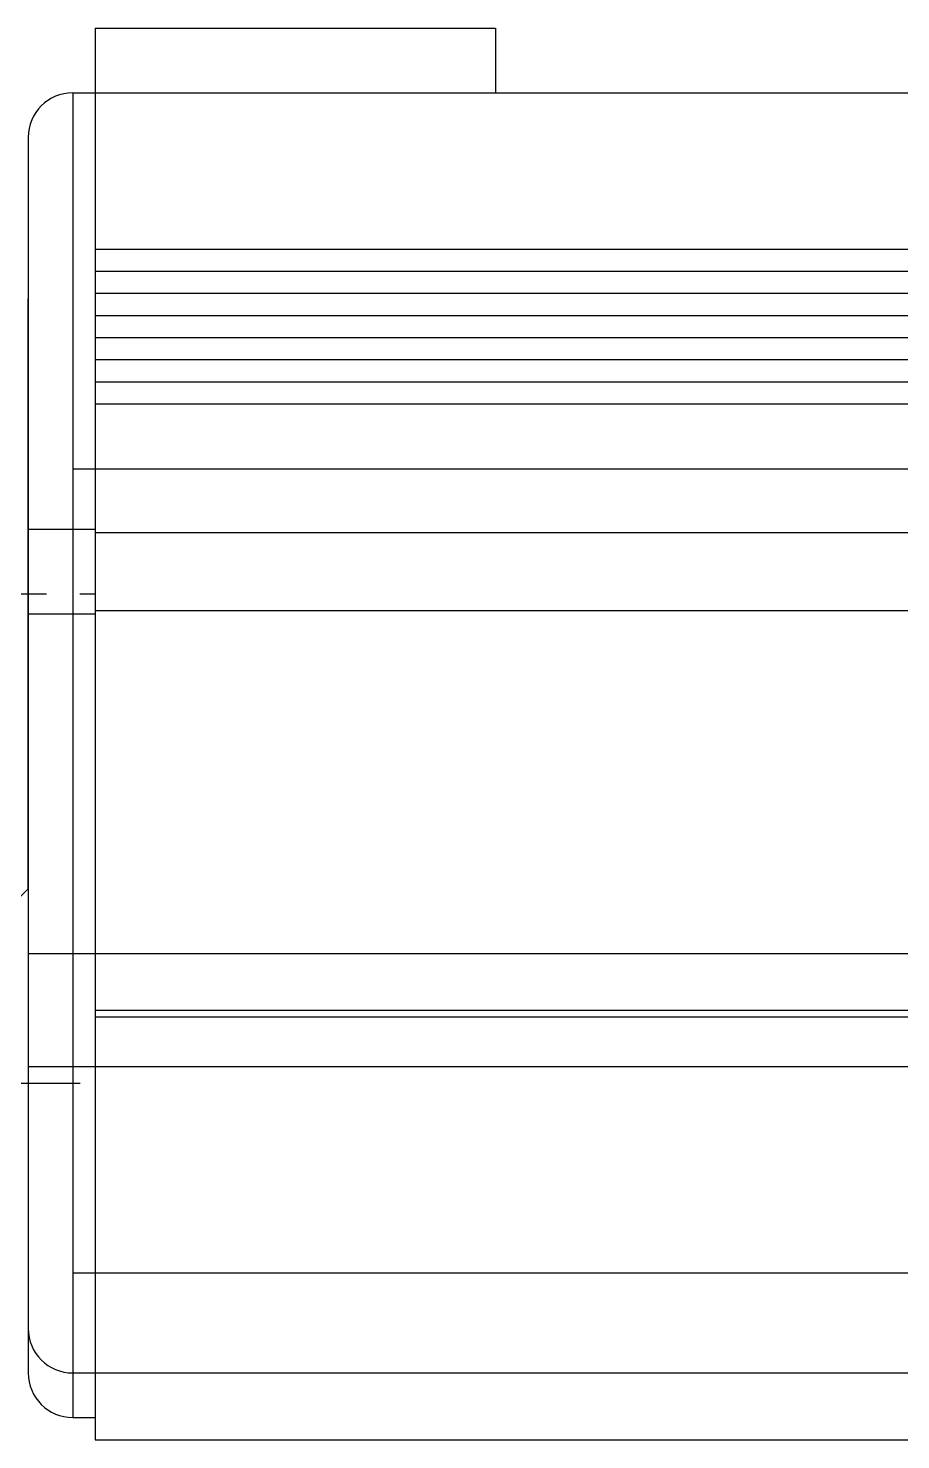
# Model space of a CAD drawing. Extents: x -649 to 158, y -52 to 438.
# Drawn here: x -474 to -434.8, y 155.8 to 219.2 of the extents above; entities that cross this region are included whole.
import ezdxf

# ---------------------------------------------------------------- set-up
doc = ezdxf.new("R2010")
doc.units = 0
doc.linetypes.add('CENTER', pattern=[12, 7.5, -1.5, 1.5, -1.5])
doc.linetypes.add('CONTINOUS', pattern=[0])
doc.layers.get('0').update_dxf_attribs({"linetype": 'CONTINUOUS'})
doc.layers.add('CENTER', color=1, linetype='CENTER')

msp = doc.modelspace()

# ---------------------------------------------------------------- linework, layer by layer
at = {"color": 7, "linetype": 'CONTINOUS'}
for p, q in [((-470.957, 219.247), (-470.957, 216.347)), ((-470.957, 219.247), (-452.957, 219.247)), ((-452.957, 219.247), (-452.957, 216.347)), ((-471.957, 216.347), (144.043, 216.347)), ((-471.957, 216.347), (-471.957, 156.847)), ((-470.957, 216.347), (-470.957, 155.847)), ((-473.957, 214.347), (-473.957, 158.847)), ((-470.957, 209.326), (143.043, 209.326)), ((-470.957, 208.334), (143.043, 208.334)), ((-470.957, 207.341), (143.043, 207.341)), ((-473.957, 180.597), (-473.957, 207.097)), ((-470.957, 206.348), (143.043, 206.348)), ((-470.957, 205.356), (143.043, 205.356)), ((-470.957, 204.363), (143.043, 204.363)), ((-470.957, 203.371), (143.043, 203.371)), ((-470.957, 202.378), (143.043, 202.378)), ((-471.957, 199.461), (144.043, 199.461)), ((-473.957, 196.747), (-470.957, 196.747)), ((-470.957, 196.597), (143.043, 196.597)), ((-473.957, 192.947), (-470.957, 192.947)), ((-470.957, 193.097), (143.043, 193.097)), ((-474.457, 180.097), (-473.957, 180.597)), ((-473.957, 177.683), (143.043, 177.683)), ((-470.957, 175.147), (143.043, 175.147)), ((-470.957, 174.847), (143.043, 174.847)), ((-473.957, 172.611), (143.043, 172.611)), ((-471.957, 163.347), (144.043, 163.347)), ((-471.957, 158.847), (144.043, 158.847)), ((-471.957, 156.847), (-470.957, 156.847)), ((-470.957, 155.847), (143.043, 155.847))]:
    msp.add_line(p, q, dxfattribs=at)
for centre, start, end in [((-471.957, 214.347), 90, 180), ((-471.957, 160.847), 180, 270), ((-471.957, 158.847), 180, 270)]:
    msp.add_arc(centre, 2, start, end, dxfattribs=at)
at = {"layer": 'CENTER', "color": 1, "linetype": 'CENTER'}
for p, q in [((-504.64, 193.847), (-470.957, 193.847)), ((-471.618, 171.847), (-479.727, 171.847))]:
    msp.add_line(p, q, dxfattribs=at)

doc.saveas('drawing.dxf')
